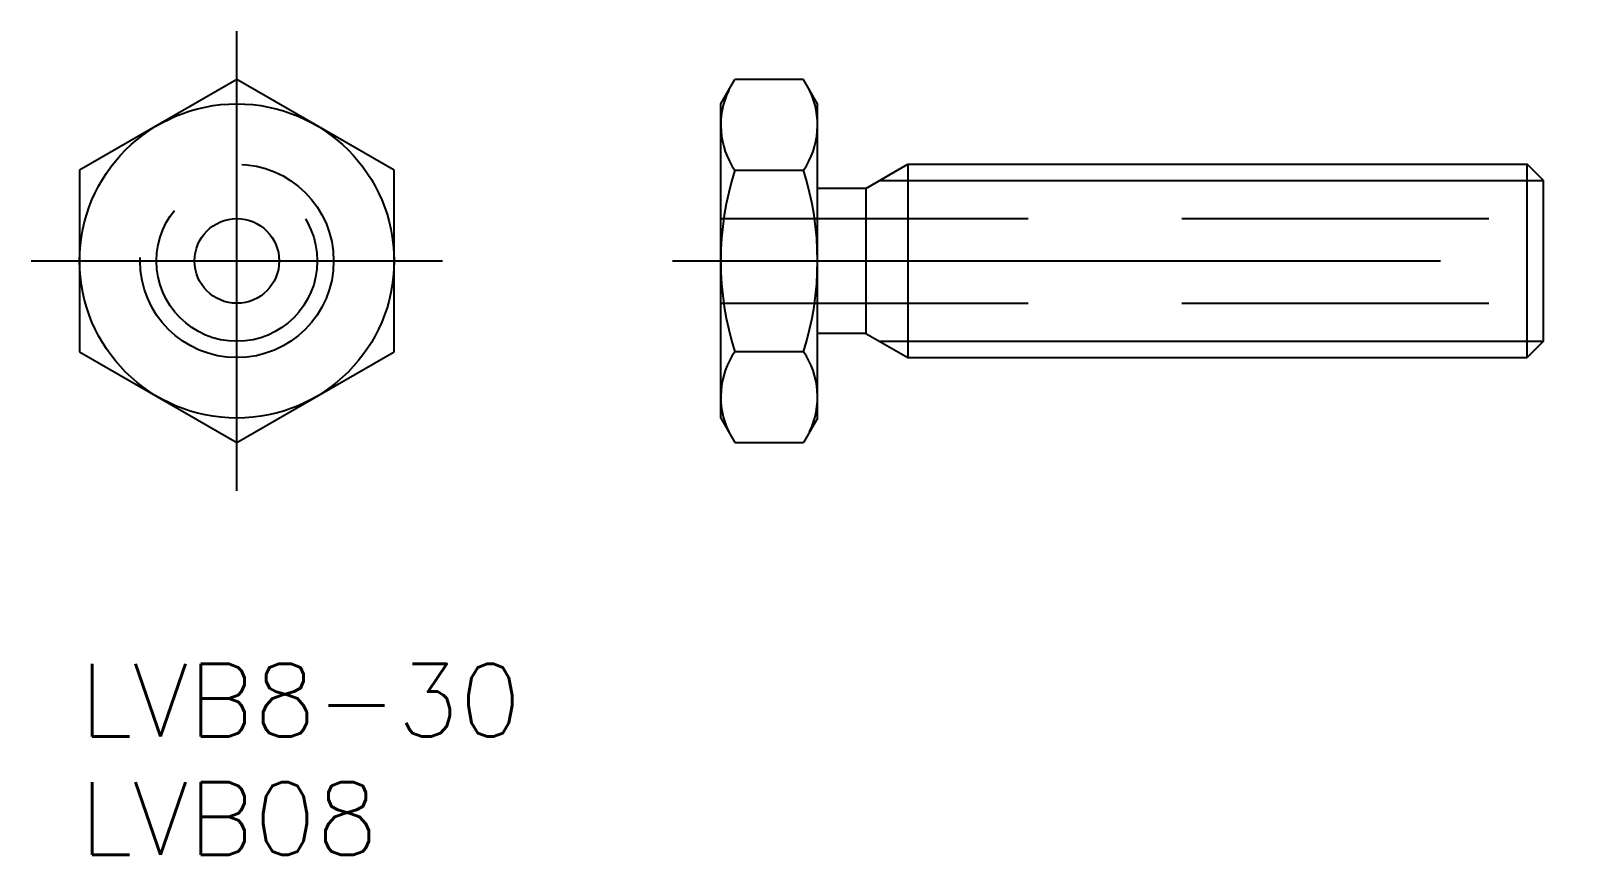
# Model space of a CAD drawing. Extents: x -8.5 to 56, y -24.6 to 9.5.
import ezdxf

# ---------------------------------------------------------------- set-up
doc = ezdxf.new("R2010")
doc.units = 0
doc.linetypes.add('CENTER', pattern=[50.8, 31.75, -6.35, 6.35, -6.35])
doc.linetypes.add('DASHED', pattern=[19.05, 12.7, -6.35])
doc.layers.get('0').update_dxf_attribs({"linetype": 'CONTINUOUS'})
doc.layers.add('CENTER', color=1, linetype='CENTER')
doc.styles.get("Standard").update_dxf_attribs({"font": 'txt.shx', "height": 3, "bigfont": 'bigfont.shx'})

# ---------------------------------------------------------------- blocks, each defined once
blk = doc.blocks.new('*U7')
at = {"color": 7, "linetype": 'CONTINUOUS'}
blk.add_text('LVB8-30', height=3, dxfattribs=at).set_placement((-6.5, -19.671))
blk = doc.blocks.new('*U8')
at = {"color": 7, "linetype": 'CONTINUOUS'}
blk.add_text('LVB08', height=3, dxfattribs=at).set_placement((-6.5, -24.566))

msp = doc.modelspace()

# ---------------------------------------------------------------- linework, layer by layer
at = {"color": 7, "linetype": 'CONTINUOUS'}
for p, q in [((0, 7.506), (-6.5, 3.753)), ((6.5, 3.753), (0, 7.506)), ((20, 6.5), (20.581, 7.506)), ((23.419, 7.506), (20.581, 7.506)), ((24, 6.5), (23.419, 7.506)), ((20, -6.5), (20, 6.5)), ((24, -6.5), (24, 6.5)), ((26, 3), (27.732, 4)), ((27.732, 4), (53.323, 4)), ((27.732, 4), (27.732, -4)), ((53.323, -4), (53.323, 4)), ((54, 3.324), (53.323, 4)), ((-6.5, 3.753), (-6.5, -3.753)), ((6.5, -3.753), (6.5, 3.753)), ((20.581, 3.753), (23.419, 3.753)), ((54, -3.323), (54, 3.324)), ((26, 3), (24, 3)), ((26, 3), (26, -3)), ((26, -3), (24, -3)), ((26, -3), (27.732, -4)), ((-6.5, -3.753), (0, -7.506)), ((0, -7.506), (6.5, -3.753)), ((23.419, -3.753), (20.581, -3.753)), ((54, -3.323), (53.323, -4)), ((27.732, -4), (53.323, -4)), ((20, -6.5), (20.581, -7.506)), ((24, -6.5), (23.419, -7.506)), ((20.581, -7.506), (23.419, -7.506))]:
    msp.add_line(p, q, dxfattribs=at)
at = {"color": 3, "linetype": 'CONTINUOUS'}
for p, q in [((26.56, 3.324), (54, 3.324)), ((26.56, -3.323), (54, -3.323))]:
    msp.add_line(p, q, dxfattribs=at)
at = {"color": 3, "linetype": 'DASHED'}
for p, q in [((20, 1.75), (54, 1.75)), ((20, -1.75), (54, -1.75))]:
    msp.add_line(p, q, dxfattribs=at)
at = {"color": 7, "linetype": 'CONTINUOUS'}
for radius in [6.5, 1.75]:
    msp.add_circle((0, 0), radius, dxfattribs=at)
at = {"color": 3, "linetype": 'DASHED'}
for radius in [4, 3.324]:
    msp.add_circle((0, 0), radius, dxfattribs=at)
at = {"color": 7, "linetype": 'CONTINUOUS'}
for centre, radius, start, end in [((23.323, 5.629), 3.323, 154.38425, 214.38425), ((20.677, 5.629), 3.323, 325.61575, 25.61575), ((32.419, 0), 12.419, 162.41205, 197.58795), ((11.581, 0), 12.419, 342.41205, 17.58795), ((23.323, -5.629), 3.323, 145.61575, 205.61575), ((20.677, -5.629), 3.323, 334.38425, 34.38425)]:
    msp.add_arc(centre, radius, start, end, dxfattribs=at)
at = {"layer": 'CENTER', "color": 1, "linetype": 'CENTER'}
for p, q in [((0, -9.506), (0, 9.506)), ((-8.5, 0), (8.5, 0)), ((18, 0), (56, 0))]:
    msp.add_line(p, q, dxfattribs=at)

# ---------------------------------------------------------------- block references
at = {"color": 7, "linetype": 'CONTINUOUS'}
for name in ['*U7', '*U8']:
    msp.add_blockref(name, (0, 0), dxfattribs=at)

doc.saveas('drawing.dxf')
